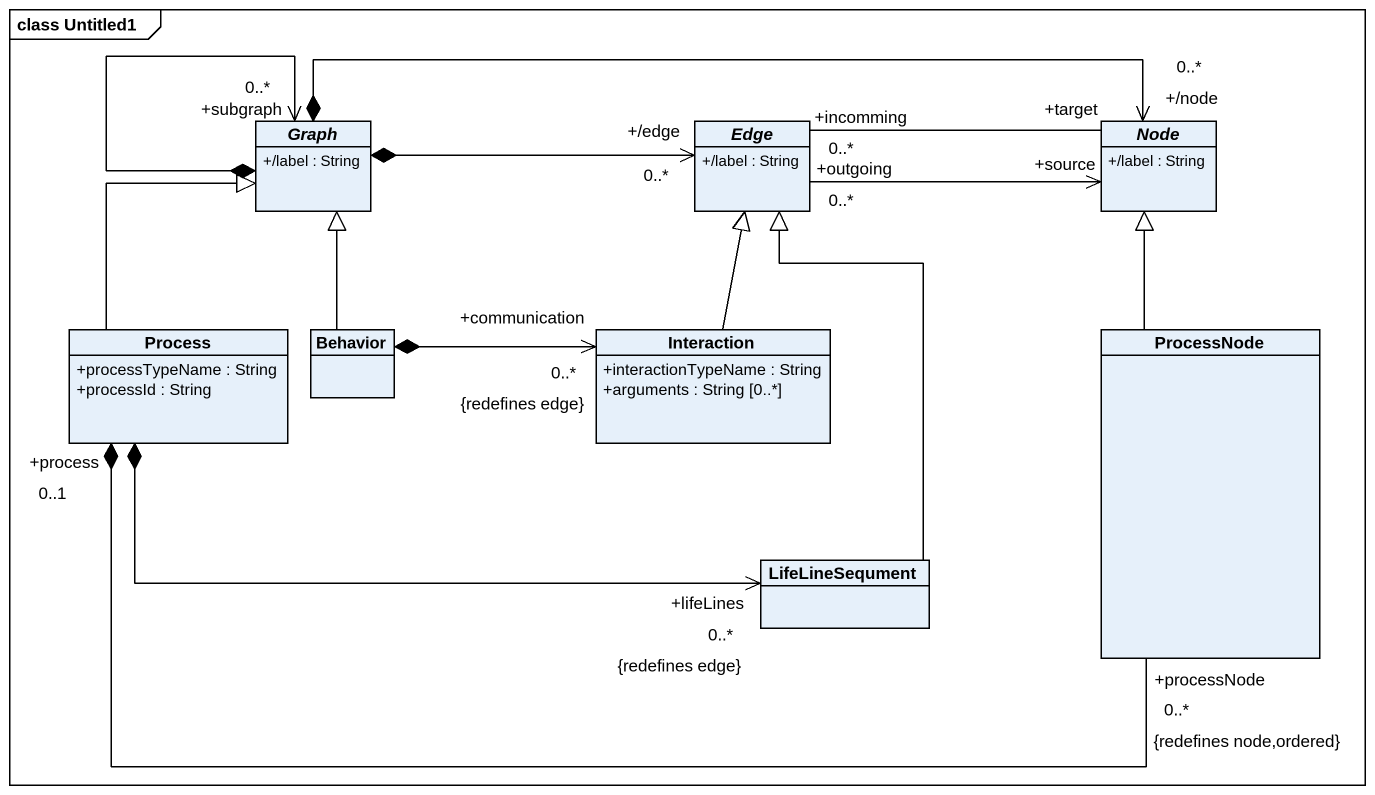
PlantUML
@startuml
mainframe class Untitled1
hide circle
hide empty members
skinparam classAttributeIconSize 0
abstract class Graph {
  +/label : String
}
abstract class Edge {
  +/label : String
}
abstract class "Node" as Node_ {
  +/label : String
}
class "Process" as Process_ {
  +processTypeName : String
  +processId : String
}
class Behavior
class Interaction {
  +interactionTypeName : String
  +arguments : String [0..*]
}
class ProcessNode
class LifeLineSequment
Graph *--> "+subgraph\n0..*" Graph
Graph *-right-> "+/edge\n0..*" Edge
Graph *-right-> "+/node\n0..*" Node_
Edge "+outgoing\n0..*" -right-> "+source" Node_
Edge "+incomming\n0..*" -right- "+target" Node_
Process_ -up-|> Graph
Process_ *-right-> "+lifeLines\n0..*\n{redefines edge}" LifeLineSequment
Behavior -up-|> Graph
Behavior *-right-> "+communication\n0..*\n{redefines edge}" Interaction
Interaction -up-|> Edge
ProcessNode -up-|> Node_
ProcessNode "+processNode\n0..*\n{redefines node,ordered}" -left-* "+process\n0..1" Process_
LifeLineSequment -up-|> Edge
@enduml
